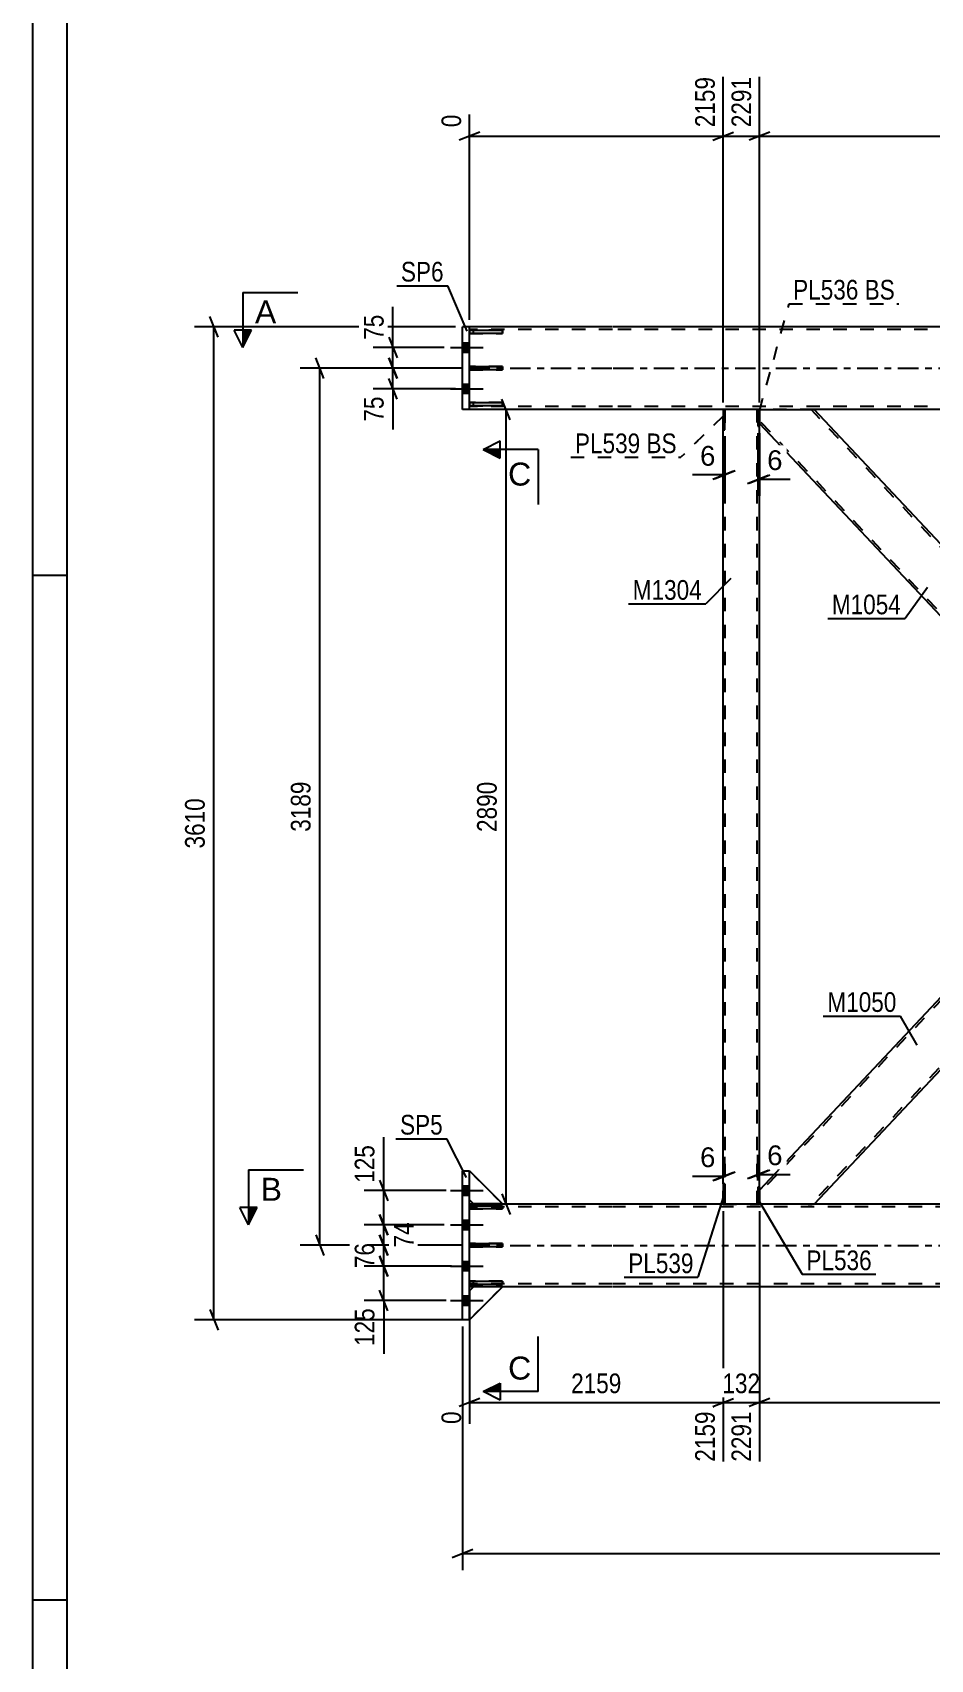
# Model space of a CAD drawing. Header units: millimetres. Extents: x 0 to 1189, y 0 to 841.
# Drawn here: x 0 to 130.6, y 438.4 to 675 of the extents above; entities that cross this region are included whole.
import ezdxf

# ---------------------------------------------------------------- set-up
doc = ezdxf.new("R2010")
doc.units = ezdxf.units.MM
doc.linetypes.add('DXK_LINE_DOT2', pattern=[3.9198, 1.9599, -1.9599])
doc.linetypes.add('DXK_LINE_DOT3', pattern=[5.9187, 2.979, -0.9799, 0.9799, -0.9799])
doc.styles.add('Arial', font='ARIAL.TTF', dxfattribs={"height": 0.2})
doc.styles.add('Arial Narrow', font='ARIALN.TTF', dxfattribs={"height": 0.2})

# ---------------------------------------------------------------- blocks, each defined once
blk = doc.blocks.new('Unknown-761554047-1135')
at = {"color": 5, "linetype": 'Continuous'}
for p, q in [((0, 841), (0, 0)), ((5, 836), (5, 5)), ((5, 596), (0, 596)), ((5, 447), (0, 447))]:
    blk.add_line(p, q, dxfattribs=at)
blk = doc.blocks.new('Part-761554047-3856 - 3598')
at = {"color": 2, "linetype": 'Continuous'}
for p, q in [((84.33, 504.58), (63.53, 504.58)), ((100.43, 504.58), (84.43, 504.58)), ((105.47, 504.58), (100.67, 504.58)), ((105.71, 504.58), (105.71, 504.58)), ((212.55, 504.58), (113.59, 504.58)), ((64.13, 492.58), (63.53, 492.58)), ((84.33, 492.58), (68.33, 492.58)), ((677.27, 492.58), (84.43, 492.58))]:
    blk.add_line(p, q, dxfattribs=at)
at = {"color": 7, "linetype": 'DXK_LINE_DOT2'}
for p, q in [((63.53, 492.58), (63.53, 504.58)), ((84.33, 504.18), (63.53, 504.18)), ((682.07, 504.18), (84.43, 504.18)), ((682.07, 504.58), (100.43, 504.58)), ((100.67, 504.58), (100.43, 504.58)), ((113.59, 504.58), (105.71, 504.58)), ((84.33, 492.98), (63.53, 492.98)), ((68.33, 492.58), (64.13, 492.58)), ((682.07, 492.98), (84.43, 492.98))]:
    blk.add_line(p, q, dxfattribs=at)
at = {"color": 7, "linetype": 'DXK_LINE_DOT3'}
for p, q in [((63.53, 498.58), (84.33, 498.58)), ((84.43, 498.58), (682.07, 498.58))]:
    blk.add_line(p, q, dxfattribs=at)
blk = doc.blocks.new('Part-761554047-3754 - 3598')
at = {"color": 2, "linetype": 'Continuous'}
for p, q in [((63.53, 503.89), (63.53, 504.37)), ((63.53, 504.37), (68.33, 504.37)), ((68.33, 504.37), (68.33, 503.89)), ((68.33, 503.89), (63.53, 503.89))]:
    blk.add_line(p, q, dxfattribs=at)
at = {"color": 7, "linetype": 'DXK_LINE_DOT2'}
blk.add_line((64.13, 503.89), (64.13, 504.37), dxfattribs=at)
blk = doc.blocks.new('Part-761554047-3761 - 3598')
at = {"color": 7, "linetype": 'DXK_LINE_DOT2'}
for p, q in [((63.53, 505.23), (63.53, 509.43)), ((63.53, 509.43), (68.33, 504.63)), ((64.13, 504.63), (63.53, 505.23)), ((68.33, 504.63), (64.13, 504.63))]:
    blk.add_line(p, q, dxfattribs=at)
blk = doc.blocks.new('Part-761554047-3728 - 3598')
at = {"color": 2, "linetype": 'Continuous'}
for p, q in [((62.53, 620.18), (62.53, 632.18)), ((63.53, 632.18), (62.53, 632.18)), ((63.53, 620.18), (63.53, 632.18)), ((63.53, 620.18), (62.53, 620.18))]:
    blk.add_line(p, q, dxfattribs=at)
blk = doc.blocks.new('Part-761554047-3733 - 3598')
at = {"color": 2, "linetype": 'Continuous'}
for p, q in [((62.53, 487.78), (62.53, 509.38)), ((63.53, 509.38), (62.53, 509.38)), ((63.53, 487.78), (63.53, 509.38)), ((63.53, 487.78), (62.53, 487.78))]:
    blk.add_line(p, q, dxfattribs=at)
blk = doc.blocks.new('Part-761554047-3683 - 3598')
at = {"color": 7, "linetype": 'DXK_LINE_DOT2'}
for p, q in [((105.71, 620.18), (100.43, 620.18)), ((100.43, 617.2), (100.43, 620.18)), ((100.75, 504.58), (100.75, 620.18)), ((105.39, 504.58), (105.39, 620.18)), ((105.71, 617.72), (105.71, 620.18)), ((100.43, 504.58), (100.43, 507.55)), ((105.71, 504.58), (105.71, 507.04)), ((100.43, 504.58), (105.71, 504.58))]:
    blk.add_line(p, q, dxfattribs=at)
at = {"color": 2, "linetype": 'Continuous'}
for p, q in [((105.71, 507.04), (105.71, 617.72)), ((100.43, 507.55), (100.43, 617.2))]:
    blk.add_line(p, q, dxfattribs=at)
blk = doc.blocks.new('Part-761554047-3688 - 3598')
at = {"color": 7, "linetype": 'DXK_LINE_DOT2'}
for p, q in [((212.93, 620.18), (105.71, 506.17)), ((212.55, 620.18), (212.49, 620.18)), ((220.43, 618.58), (113.22, 504.58)), ((163.07, 567.63), (158.13, 562.38)), ((168.01, 562.38), (163.07, 557.12)), ((105.71, 505.71), (105.71, 506.64)), ((112.78, 504.58), (113.4, 504.58)), ((113.66, 504.58), (113.59, 504.58))]:
    blk.add_line(p, q, dxfattribs=at)
at = {"color": 2, "linetype": 'Continuous'}
for p, q in [((212.49, 620.18), (163.07, 567.63)), ((220.43, 620.18), (212.55, 620.18)), ((220.43, 618.12), (220.43, 620.18)), ((220.43, 618.12), (168.01, 562.38)), ((158.13, 562.38), (105.71, 506.64)), ((163.07, 557.12), (113.66, 504.58)), ((105.71, 504.58), (105.71, 505.71)), ((112.78, 504.58), (105.71, 504.58)), ((113.59, 504.58), (112.78, 504.58)), ((113.59, 504.58), (113.59, 504.58))]:
    blk.add_line(p, q, dxfattribs=at)
blk = doc.blocks.new('Part-761554047-3693 - 3598')
at = {"color": 2, "linetype": 'Continuous'}
for p, q in [((105.71, 619.05), (105.71, 620.18)), ((105.71, 620.18), (113.59, 620.18)), ((163.07, 567.63), (113.66, 620.18)), ((105.71, 618.12), (158.13, 562.38)), ((162.63, 567.17), (158.13, 562.38)), ((162.63, 567.17), (163.07, 567.63))]:
    blk.add_line(p, q, dxfattribs=at)
at = {"color": 7, "linetype": 'DXK_LINE_DOT2'}
for p, q in [((113.66, 620.18), (112.78, 620.18)), ((162.85, 567.4), (113.22, 620.18)), ((105.71, 619.05), (105.71, 618.12)), ((105.71, 618.12), (105.71, 618.69)), ((158.35, 562.61), (105.71, 618.58)), ((163.04, 567.6), (162.63, 567.17)), ((158.35, 562.61), (158.37, 562.63))]:
    blk.add_line(p, q, dxfattribs=at)
blk = doc.blocks.new('Part-761554047-3758 - 3598')
at = {"color": 2, "linetype": 'Continuous'}
for p, q in [((63.53, 505.23), (63.53, 509.43)), ((63.53, 509.43), (68.33, 504.63)), ((64.13, 504.63), (63.53, 505.23)), ((68.33, 504.63), (64.13, 504.63))]:
    blk.add_line(p, q, dxfattribs=at)
blk = doc.blocks.new('Part-761554047-3767 - 3598')
at = {"color": 7, "linetype": 'DXK_LINE_DOT2'}
for p, q in [((64.13, 492.58), (63.53, 491.98)), ((63.53, 487.78), (68.33, 492.58)), ((68.33, 492.58), (64.13, 492.58)), ((63.53, 491.98), (63.53, 487.78))]:
    blk.add_line(p, q, dxfattribs=at)
blk = doc.blocks.new('Part-761554047-3884 - 3598')
at = {"color": 2, "linetype": 'Continuous'}
for p, q in [((63.53, 620.68), (63.53, 621.16)), ((63.53, 621.16), (68.33, 621.16)), ((68.33, 620.68), (63.53, 620.68)), ((68.33, 621.16), (68.33, 620.68))]:
    blk.add_line(p, q, dxfattribs=at)
at = {"color": 7, "linetype": 'DXK_LINE_DOT2'}
blk.add_line((64.13, 620.68), (64.13, 621.16), dxfattribs=at)
blk = doc.blocks.new('Part-761554047-3755 - 3598')
at = {"color": 2, "linetype": 'Continuous'}
for p, q in [((63.53, 498.39), (63.53, 498.87)), ((63.53, 498.87), (68.33, 498.87)), ((68.33, 498.39), (63.53, 498.39)), ((68.33, 498.87), (68.33, 498.39))]:
    blk.add_line(p, q, dxfattribs=at)
at = {"color": 7, "linetype": 'DXK_LINE_DOT2'}
blk.add_line((64.13, 498.39), (64.13, 498.87), dxfattribs=at)
blk = doc.blocks.new('Part-761554047-3764 - 3598')
at = {"color": 2, "linetype": 'Continuous'}
for p, q in [((64.13, 492.58), (63.53, 491.98)), ((63.53, 487.78), (68.33, 492.58)), ((68.33, 492.58), (64.13, 492.58)), ((63.53, 491.98), (63.53, 487.78))]:
    blk.add_line(p, q, dxfattribs=at)
blk = doc.blocks.new('Part-761554047-3804 - 3598')
at = {"color": 7, "linetype": 'DXK_LINE_DOT2'}
for p, q in [((68.33, 493.37), (63.53, 493.37)), ((63.53, 493.37), (63.53, 492.89)), ((63.53, 492.89), (68.33, 492.89)), ((64.13, 492.89), (64.13, 493.37)), ((68.33, 492.89), (68.33, 493.37))]:
    blk.add_line(p, q, dxfattribs=at)
blk = doc.blocks.new('Part-761554047-3805 - 3598')
at = {"color": 7, "linetype": 'DXK_LINE_DOT2'}
for p, q in [((68.33, 504.37), (63.53, 504.37)), ((63.53, 504.37), (63.53, 503.89)), ((64.13, 503.89), (64.13, 504.37)), ((68.33, 503.89), (68.33, 504.37)), ((63.53, 503.89), (68.33, 503.89))]:
    blk.add_line(p, q, dxfattribs=at)
blk = doc.blocks.new('Part-761554047-3806 - 3598')
at = {"color": 7, "linetype": 'DXK_LINE_DOT2'}
for p, q in [((68.33, 498.87), (63.53, 498.87)), ((63.53, 498.87), (63.53, 498.39)), ((63.53, 498.39), (68.33, 498.39)), ((64.13, 498.39), (64.13, 498.87)), ((68.33, 498.39), (68.33, 498.87))]:
    blk.add_line(p, q, dxfattribs=at)
blk = doc.blocks.new('Part-761554047-3807 - 3598')
at = {"color": 2, "linetype": 'Continuous'}
for p, q in [((63.53, 492.89), (63.53, 493.37)), ((63.53, 493.37), (68.33, 493.37)), ((68.33, 492.89), (63.53, 492.89)), ((68.33, 493.37), (68.33, 492.89))]:
    blk.add_line(p, q, dxfattribs=at)
at = {"color": 7, "linetype": 'DXK_LINE_DOT2'}
blk.add_line((64.13, 492.89), (64.13, 493.37), dxfattribs=at)
blk = doc.blocks.new('Part-761554047-3836 - 3598')
at = {"color": 2, "linetype": 'Continuous'}
for p, q in [((100.67, 507.55), (100.43, 507.55)), ((100.43, 507.55), (100.43, 504.58)), ((100.67, 507.55), (100.67, 504.58)), ((100.67, 504.58), (100.43, 504.58))]:
    blk.add_line(p, q, dxfattribs=at)
blk = doc.blocks.new('Part-761554047-3837 - 3598')
at = {"color": 7, "linetype": 'DXK_LINE_DOT2'}
for p, q in [((105.47, 504.58), (105.47, 507.04)), ((105.71, 507.04), (105.47, 507.04)), ((105.71, 504.58), (105.71, 507.04)), ((105.71, 504.58), (105.47, 504.58))]:
    blk.add_line(p, q, dxfattribs=at)
blk = doc.blocks.new('Part-761554047-3842 - 3598')
at = {"color": 2, "linetype": 'Continuous'}
for p, q in [((105.71, 507.04), (105.47, 507.04)), ((105.47, 507.04), (105.47, 504.58)), ((105.71, 507.04), (105.71, 504.58)), ((105.71, 504.58), (105.47, 504.58))]:
    blk.add_line(p, q, dxfattribs=at)
blk = doc.blocks.new('Part-761554047-3843 - 3598')
at = {"color": 7, "linetype": 'DXK_LINE_DOT2'}
for p, q in [((68.33, 621.16), (63.53, 621.16)), ((63.53, 621.16), (63.53, 620.68)), ((63.53, 620.68), (68.33, 620.68)), ((64.13, 620.68), (64.13, 621.16)), ((68.33, 620.68), (68.33, 621.16))]:
    blk.add_line(p, q, dxfattribs=at)
blk = doc.blocks.new('Part-761554047-3844 - 3598')
at = {"color": 7, "linetype": 'DXK_LINE_DOT2'}
for p, q in [((68.33, 631.68), (63.53, 631.68)), ((63.53, 631.68), (63.53, 631.2)), ((63.53, 631.2), (68.33, 631.2)), ((64.13, 631.2), (64.13, 631.68)), ((68.33, 631.2), (68.33, 631.68))]:
    blk.add_line(p, q, dxfattribs=at)
blk = doc.blocks.new('Part-761554047-3845 - 3598')
at = {"color": 7, "linetype": 'DXK_LINE_DOT2'}
for p, q in [((68.33, 626.42), (63.53, 626.42)), ((63.53, 626.42), (63.53, 625.94)), ((63.53, 625.94), (68.33, 625.94)), ((64.13, 625.94), (64.13, 626.42)), ((68.33, 625.94), (68.33, 626.42))]:
    blk.add_line(p, q, dxfattribs=at)
blk = doc.blocks.new('Part-761554047-3851 - 3598')
at = {"color": 2, "linetype": 'Continuous'}
for p, q in [((84.33, 632.18), (63.53, 632.18)), ((216.58, 632.18), (84.43, 632.18)), ((84.33, 620.18), (63.53, 620.18)), ((100.43, 620.18), (84.43, 620.18)), ((105.47, 620.18), (100.67, 620.18)), ((105.71, 620.18), (105.71, 620.18)), ((212.55, 620.18), (113.59, 620.18))]:
    blk.add_line(p, q, dxfattribs=at)
at = {"color": 7, "linetype": 'DXK_LINE_DOT2'}
for p, q in [((63.53, 620.18), (63.53, 632.18)), ((84.33, 631.78), (63.53, 631.78)), ((722.07, 631.78), (84.43, 631.78)), ((84.33, 620.58), (63.53, 620.58)), ((722.07, 620.58), (84.43, 620.58)), ((100.67, 620.18), (100.43, 620.18)), ((113.59, 620.18), (105.47, 620.18))]:
    blk.add_line(p, q, dxfattribs=at)
at = {"color": 7, "linetype": 'DXK_LINE_DOT3'}
for p, q in [((63.53, 626.18), (84.33, 626.18)), ((84.43, 626.18), (722.07, 626.18))]:
    blk.add_line(p, q, dxfattribs=at)
blk = doc.blocks.new('Part-761554047-3885 - 3598')
at = {"color": 2, "linetype": 'Continuous'}
for p, q in [((63.53, 631.68), (68.33, 631.68)), ((63.53, 631.68), (63.53, 631.2)), ((68.33, 631.2), (63.53, 631.2)), ((68.33, 631.68), (68.33, 631.2))]:
    blk.add_line(p, q, dxfattribs=at)
at = {"color": 7, "linetype": 'DXK_LINE_DOT2'}
blk.add_line((64.13, 631.2), (64.13, 631.68), dxfattribs=at)
blk = doc.blocks.new('Part-761554047-3886 - 3598')
at = {"color": 2, "linetype": 'Continuous'}
for p, q in [((63.53, 626.42), (68.33, 626.42)), ((63.53, 626.42), (63.53, 625.94)), ((68.33, 625.94), (63.53, 625.94)), ((68.33, 626.42), (68.33, 625.94))]:
    blk.add_line(p, q, dxfattribs=at)
at = {"color": 7, "linetype": 'DXK_LINE_DOT2'}
blk.add_line((64.13, 625.94), (64.13, 626.42), dxfattribs=at)
blk = doc.blocks.new('Part-761554047-3899 - 3598')
at = {"color": 7, "linetype": 'DXK_LINE_DOT2'}
for p, q in [((100.43, 620.18), (100.67, 620.18)), ((100.43, 620.18), (100.43, 617.2)), ((100.67, 620.18), (100.67, 617.2)), ((100.43, 617.2), (100.67, 617.2))]:
    blk.add_line(p, q, dxfattribs=at)
blk = doc.blocks.new('Part-761554047-3904 - 3598')
at = {"color": 2, "linetype": 'Continuous'}
for p, q in [((100.67, 620.18), (100.43, 620.18)), ((100.43, 620.18), (100.43, 617.2)), ((100.67, 617.2), (100.67, 620.18)), ((100.43, 617.2), (100.67, 617.2))]:
    blk.add_line(p, q, dxfattribs=at)
blk = doc.blocks.new('Part-761554047-3909 - 3598')
at = {"color": 7, "linetype": 'DXK_LINE_DOT2'}
for p, q in [((105.47, 620.18), (105.71, 620.18)), ((105.47, 620.18), (105.47, 617.72)), ((105.71, 620.18), (105.71, 617.72)), ((105.47, 617.72), (105.71, 617.72))]:
    blk.add_line(p, q, dxfattribs=at)
blk = doc.blocks.new('Part-761554047-3914 - 3598')
at = {"color": 2, "linetype": 'Continuous'}
for p, q in [((105.71, 620.18), (105.47, 620.18)), ((105.47, 620.18), (105.47, 617.72)), ((105.71, 617.72), (105.71, 620.18)), ((105.47, 617.72), (105.71, 617.72))]:
    blk.add_line(p, q, dxfattribs=at)
blk = doc.blocks.new('Part-761554047-3915 - 3598')
at = {"color": 7, "linetype": 'DXK_LINE_DOT2'}
for p, q in [((100.43, 504.58), (100.43, 507.55)), ((100.67, 507.55), (100.43, 507.55)), ((100.67, 504.58), (100.67, 507.55)), ((100.67, 504.58), (100.43, 504.58))]:
    blk.add_line(p, q, dxfattribs=at)
blk = doc.blocks.new('Bolt-761554047-3933 - 3598')
at = {"linetype": 'Continuous'}
for points in [[(62.53, 507.24), (62.53, 505.92), (63.53, 505.92), (63.53, 507.24)], [(62.53, 507.24), (62.53, 505.92), (63.53, 505.92), (63.53, 507.24)], [(62.53, 507.24), (62.53, 505.92), (63.53, 505.92), (63.53, 507.24)], [(62.53, 502.24), (62.53, 500.92), (63.53, 500.92), (63.53, 502.24)], [(62.53, 502.24), (62.53, 500.92), (63.53, 500.92), (63.53, 502.24)], [(62.53, 496.24), (62.53, 494.92), (63.53, 494.92), (63.53, 496.24)], [(62.53, 496.24), (62.53, 494.92), (63.53, 494.92), (63.53, 496.24)], [(62.53, 491.24), (62.53, 489.92), (63.53, 489.92), (63.53, 491.24)], [(62.53, 491.24), (62.53, 489.92), (63.53, 489.92), (63.53, 491.24)], [(62.53, 491.24), (62.53, 489.92), (63.53, 489.92), (63.53, 491.24)]]:
    blk.add_hatch(color=1, dxfattribs=at).paths.add_polyline_path(points)
at = {"color": 1, "linetype": 'Continuous'}
for p, q in [((60.77, 506.58), (65.53, 506.58)), ((60.77, 506.58), (65.53, 506.58)), ((60.77, 506.58), (65.53, 506.58)), ((62.53, 507.24), (63.53, 507.24)), ((62.53, 507.24), (63.53, 507.24)), ((62.53, 507.24), (63.53, 507.24)), ((62.53, 505.92), (63.53, 505.92)), ((62.53, 505.92), (63.53, 505.92)), ((62.53, 505.92), (63.53, 505.92)), ((62.53, 502.24), (63.53, 502.24)), ((62.53, 502.24), (63.53, 502.24)), ((60.77, 501.58), (65.53, 501.58)), ((60.77, 501.58), (65.53, 501.58)), ((62.53, 500.92), (63.53, 500.92)), ((62.53, 500.92), (63.53, 500.92)), ((60.77, 495.58), (65.53, 495.58)), ((60.77, 495.58), (65.53, 495.58)), ((62.53, 496.24), (63.53, 496.24)), ((62.53, 496.24), (63.53, 496.24)), ((62.53, 494.92), (63.53, 494.92)), ((62.53, 494.92), (63.53, 494.92)), ((60.77, 490.58), (65.53, 490.58)), ((60.77, 490.58), (65.53, 490.58)), ((60.77, 490.58), (65.53, 490.58)), ((62.53, 491.24), (63.53, 491.24)), ((62.53, 491.24), (63.53, 491.24)), ((62.53, 491.24), (63.53, 491.24)), ((62.53, 489.92), (63.53, 489.92)), ((62.53, 489.92), (63.53, 489.92)), ((62.53, 489.92), (63.53, 489.92))]:
    blk.add_line(p, q, dxfattribs=at)
blk = doc.blocks.new('Bolt-761554047-3937 - 3598')
at = {"linetype": 'Continuous'}
for points in [[(62.53, 629.84), (62.53, 628.52), (63.53, 628.52), (63.53, 629.84)], [(62.53, 629.84), (62.53, 628.52), (63.53, 628.52), (63.53, 629.84)], [(62.53, 623.84), (62.53, 622.52), (63.53, 622.52), (63.53, 623.84)], [(62.53, 623.84), (62.53, 622.52), (63.53, 622.52), (63.53, 623.84)]]:
    blk.add_hatch(color=1, dxfattribs=at).paths.add_polyline_path(points)
at = {"color": 1, "linetype": 'Continuous'}
for p, q in [((62.53, 629.84), (63.53, 629.84)), ((62.53, 629.84), (63.53, 629.84)), ((60.77, 629.18), (65.53, 629.18)), ((60.77, 629.18), (65.53, 629.18)), ((62.53, 628.52), (63.53, 628.52)), ((62.53, 628.52), (63.53, 628.52)), ((60.77, 623.18), (65.53, 623.18)), ((60.77, 623.18), (65.53, 623.18)), ((62.53, 623.84), (63.53, 623.84)), ((62.53, 623.84), (63.53, 623.84)), ((62.53, 622.52), (63.53, 622.52)), ((62.53, 622.52), (63.53, 622.52))]:
    blk.add_line(p, q, dxfattribs=at)
blk = doc.blocks.new('StraightDimension-761554047-12143 - 3598')
at = {"color": 7, "linetype": 'Continuous'}
for p, q in [((100.43, 616.2), (100.43, 608.24)), ((100.67, 616.2), (100.67, 608.24)), ((98.93, 610.04), (101.93, 611.24)), ((102.17, 611.24), (99.17, 610.04)), ((100.43, 610.64), (100.67, 610.64))]:
    blk.add_line(p, q, dxfattribs=at)
at = {"color": 0}
blk.add_wipeout([(99.91, 611.39), (99.91, 615.59), (96.48, 615.59), (96.48, 611.39)], dxfattribs=at)
at = {"color": 7, "linetype": 'Continuous'}
blk.add_line((100.43, 610.64), (95.96, 610.64), dxfattribs=at)
blk.add_line((100.43, 610.64), (95.96, 610.64), dxfattribs=at)
at = {"color": 3, "style": 'Arial'}
blk.add_text('6', height=2.87, dxfattribs=at).set_placement((97.08, 611.99))
blk = doc.blocks.new('StraightDimension-761554047-4562 - 3598')
at = {"color": 7, "linetype": 'Continuous'}
for p, q in [((42.38, 624.68), (41.18, 627.68)), ((62.53, 626.18), (38.93, 626.18)), ((41.78, 498.63), (41.78, 626.18)), ((41.18, 500.13), (42.38, 497.13)), ((62.53, 498.63), (38.93, 498.63))]:
    blk.add_line(p, q, dxfattribs=at)
at = {"color": 0}
blk.add_wipeout([(41.03, 566.66), (36.83, 566.66), (36.83, 558.15), (41.03, 558.15)], dxfattribs=at)
at = {"color": 3, "style": 'Arial Narrow'}
blk.add_text('3189', height=2.863, rotation=90.0002, dxfattribs=at).set_placement((40.43, 558.75))
blk = doc.blocks.new('StraightDimension-761554047-4594 - 3598')
at = {"color": 7, "linetype": 'Continuous'}
for p, q in [((50.47, 500.13), (51.67, 497.13)), ((62.53, 498.63), (48.22, 498.63)), ((51.67, 494.08), (50.47, 497.08)), ((51.07, 495.58), (51.07, 498.63)), ((60.91, 495.58), (48.22, 495.58))]:
    blk.add_line(p, q, dxfattribs=at)
at = {"color": 0}
blk.add_wipeout([(50.32, 499.53), (46.12, 499.53), (46.12, 494.68), (50.32, 494.68)], dxfattribs=at)
at = {"color": 3, "style": 'Arial Narrow'}
blk.add_text('76', height=2.863, rotation=90.0002, dxfattribs=at).set_placement((49.72, 495.28))
blk = doc.blocks.new('StraightDimension-761554047-8357 - 3598')
at = {"color": 7, "linetype": 'Continuous'}
for p, q in [((100.43, 503.58), (100.43, 467.14)), ((63.53, 491.58), (63.53, 472.62)), ((65.03, 476.35), (62.03, 475.15)), ((63.53, 475.75), (100.43, 475.75)), ((98.93, 475.15), (101.93, 476.35))]:
    blk.add_line(p, q, dxfattribs=at)
at = {"color": 0}
blk.add_wipeout([(86.24, 476.5), (86.24, 480.7), (77.73, 480.7), (77.73, 476.5)], dxfattribs=at)
at = {"color": 0, "linetype": 'Continuous'}
for points in [[(62.93, 475.05), (58.73, 475.05), (58.73, 472.02), (62.93, 472.02)], [(99.83, 475.05), (95.63, 475.05), (95.63, 466.54), (99.83, 466.54)]]:
    blk.add_wipeout(points, dxfattribs=at)
at = {"color": 3, "style": 'Arial Narrow'}
blk.add_text('2159', height=2.863, dxfattribs=at).set_placement((78.33, 477.1))
at = {"color": 3, "linetype": 'Continuous', "style": 'Arial Narrow'}
for s, height, p in [('0', 2.86, (62.33, 472.62)), ('2159', 2.863, (99.23, 467.14))]:
    blk.add_text(s, height=height, rotation=90.0002, dxfattribs=at).set_placement(p)
blk = doc.blocks.new('StraightDimension-761554047-8356 - 3598')
at = {"color": 7, "linetype": 'Continuous'}
for p, q in [((100.43, 503.58), (100.43, 467.14)), ((105.71, 503.58), (105.71, 467.14)), ((98.93, 475.15), (101.93, 476.35)), ((100.43, 475.75), (105.71, 475.75)), ((107.21, 476.35), (104.21, 475.15))]:
    blk.add_line(p, q, dxfattribs=at)
at = {"color": 0}
blk.add_wipeout([(106.41, 476.5), (106.41, 480.7), (99.73, 480.7), (99.73, 476.5)], dxfattribs=at)
at = {"color": 0, "linetype": 'Continuous'}
blk.add_wipeout([(105.11, 475.05), (100.91, 475.05), (100.91, 466.54), (105.11, 466.54)], dxfattribs=at)
at = {"color": 3, "style": 'Arial Narrow'}
blk.add_text('132', height=2.863, dxfattribs=at).set_placement((100.33, 477.1))
at = {"color": 3, "linetype": 'Continuous', "style": 'Arial Narrow'}
blk.add_text('2291', height=2.863, rotation=90.0002, dxfattribs=at).set_placement((104.51, 467.14))
blk = doc.blocks.new('StraightDimension-761554047-12397 - 3598')
at = {"color": 7, "linetype": 'Continuous'}
for p, q in [((100.43, 508.55), (100.43, 511.48)), ((100.67, 508.55), (100.67, 511.48)), ((98.93, 508.03), (101.93, 509.23)), ((102.17, 509.23), (99.17, 508.03)), ((100.43, 508.63), (100.67, 508.63))]:
    blk.add_line(p, q, dxfattribs=at)
at = {"color": 0}
blk.add_wipeout([(99.91, 509.38), (99.91, 513.58), (96.48, 513.58), (96.48, 509.38)], dxfattribs=at)
at = {"color": 7, "linetype": 'Continuous'}
blk.add_line((100.43, 508.63), (95.96, 508.63), dxfattribs=at)
blk.add_line((100.43, 508.63), (95.96, 508.63), dxfattribs=at)
at = {"color": 3, "style": 'Arial'}
blk.add_text('6', height=2.87, dxfattribs=at).set_placement((97.08, 509.98))
blk = doc.blocks.new('StraightDimension-761554047-4139 - 3598')
at = {"color": 7, "linetype": 'Continuous'}
for p, q in [((62.53, 486.78), (62.53, 451.37)), ((64.03, 454.37), (61.03, 453.17)), ((62.53, 453.77), (723.07, 453.77))]:
    blk.add_line(p, q, dxfattribs=at)
blk = doc.blocks.new('StraightDimension-761554047-4605 - 3598')
at = {"color": 7, "linetype": 'Continuous'}
for p, q in [((50.47, 497.08), (51.67, 494.08)), ((60.91, 495.58), (48.22, 495.58)), ((51.07, 490.58), (51.07, 495.58)), ((60.17, 490.58), (48.22, 490.58)), ((51.67, 489.08), (50.47, 492.08))]:
    blk.add_line(p, q, dxfattribs=at)
at = {"color": 0}
blk.add_wipeout([(50.32, 490.05), (46.12, 490.05), (46.12, 483.37), (50.32, 483.37)], dxfattribs=at)
at = {"color": 7, "linetype": 'Continuous'}
blk.add_line((51.07, 490.58), (51.07, 482.84), dxfattribs=at)
blk.add_line((51.07, 490.58), (51.07, 482.84), dxfattribs=at)
at = {"color": 3, "style": 'Arial Narrow'}
blk.add_text('125', height=2.863, rotation=90.0002, dxfattribs=at).set_placement((49.72, 483.97))
blk = doc.blocks.new('StraightDimension-761554047-4326 - 3598')
at = {"color": 7, "linetype": 'Continuous'}
for p, q in [((61.53, 632.18), (23.54, 632.18)), ((26.99, 630.68), (25.79, 633.68)), ((26.39, 487.78), (26.39, 632.18)), ((62.53, 487.78), (23.54, 487.78)), ((25.79, 489.28), (26.99, 486.28))]:
    blk.add_line(p, q, dxfattribs=at)
at = {"color": 0}
blk.add_wipeout([(25.64, 564.23), (21.44, 564.23), (21.44, 555.72), (25.64, 555.72)], dxfattribs=at)
at = {"color": 3, "style": 'Arial Narrow'}
blk.add_text('3610', height=2.863, rotation=90.0002, dxfattribs=at).set_placement((25.04, 556.32))
blk = doc.blocks.new('StraightDimension-761554047-4543 - 3598')
at = {"color": 7, "linetype": 'Continuous'}
for p, q in [((51.81, 627.68), (53.01, 624.68)), ((62.53, 626.18), (49.56, 626.18)), ((53.01, 621.68), (51.81, 624.68)), ((52.41, 623.18), (52.41, 626.18)), ((61.53, 623.18), (49.56, 623.18))]:
    blk.add_line(p, q, dxfattribs=at)
at = {"color": 0}
blk.add_wipeout([(51.66, 622.65), (47.46, 622.65), (47.46, 617.8), (51.66, 617.8)], dxfattribs=at)
at = {"color": 7, "linetype": 'Continuous'}
blk.add_line((52.41, 623.18), (52.41, 617.27), dxfattribs=at)
blk.add_line((52.41, 623.18), (52.41, 617.27), dxfattribs=at)
at = {"color": 3, "style": 'Arial Narrow'}
blk.add_text('75', height=2.863, rotation=90.0002, dxfattribs=at).set_placement((51.06, 618.4))
blk = doc.blocks.new('StraightDimension-761554047-4552 - 3598')
at = {"color": 7, "linetype": 'Continuous'}
for p, q in [((51.81, 630.68), (53.01, 627.68)), ((59.85, 629.18), (49.56, 629.18)), ((53.01, 624.68), (51.81, 627.68)), ((52.41, 626.18), (52.41, 629.18)), ((62.53, 626.18), (49.56, 626.18))]:
    blk.add_line(p, q, dxfattribs=at)
at = {"color": 0}
blk.add_wipeout([(51.66, 634.56), (47.46, 634.56), (47.46, 629.7), (51.66, 629.7)], dxfattribs=at)
at = {"color": 7, "linetype": 'Continuous'}
blk.add_line((52.41, 629.18), (52.41, 635.08), dxfattribs=at)
blk.add_line((52.41, 629.18), (52.41, 635.08), dxfattribs=at)
at = {"color": 3, "style": 'Arial Narrow'}
blk.add_text('75', height=2.863, rotation=90.0002, dxfattribs=at).set_placement((51.06, 630.3))
blk = doc.blocks.new('StraightDimension-761554047-4570 - 3598')
at = {"color": 7, "linetype": 'Continuous'}
for p, q in [((50.47, 503.08), (51.67, 500.08)), ((59.86, 501.58), (48.67, 501.58)), ((51.67, 497.13), (50.47, 500.13)), ((51.07, 498.63), (51.07, 501.58)), ((62.53, 498.63), (48.67, 498.63))]:
    blk.add_line(p, q, dxfattribs=at)
at = {"color": 0}
blk.add_wipeout([(56.02, 502.53), (51.82, 502.53), (51.82, 497.68), (56.02, 497.68)], dxfattribs=at)
at = {"color": 3, "style": 'Arial Narrow'}
blk.add_text('74', height=2.863, rotation=90.0002, dxfattribs=at).set_placement((55.42, 498.28))
blk = doc.blocks.new('StraightDimension-761554047-4581 - 3598')
at = {"color": 7, "linetype": 'Continuous'}
for p, q in [((60.18, 506.58), (48.22, 506.58)), ((50.47, 508.08), (51.67, 505.08)), ((51.07, 501.58), (51.07, 506.58)), ((51.67, 500.08), (50.47, 503.08)), ((59.86, 501.58), (48.22, 501.58))]:
    blk.add_line(p, q, dxfattribs=at)
at = {"color": 0}
blk.add_wipeout([(50.32, 513.79), (46.12, 513.79), (46.12, 507.1), (50.32, 507.1)], dxfattribs=at)
at = {"color": 7, "linetype": 'Continuous'}
blk.add_line((51.07, 506.58), (51.07, 514.31), dxfattribs=at)
blk.add_line((51.07, 506.58), (51.07, 514.31), dxfattribs=at)
at = {"color": 3, "style": 'Arial Narrow'}
blk.add_text('125', height=2.863, rotation=90.0002, dxfattribs=at).set_placement((49.72, 507.7))
blk = doc.blocks.new('StraightDimension-761554047-4666 - 3598')
at = {"color": 7, "linetype": 'Continuous'}
for p, q in [((99.43, 620.18), (66.01, 620.18)), ((69.46, 618.68), (68.26, 621.68)), ((68.86, 504.58), (68.86, 620.18)), ((99.43, 504.58), (66.01, 504.58)), ((68.26, 506.08), (69.46, 503.08))]:
    blk.add_line(p, q, dxfattribs=at)
at = {"color": 0}
blk.add_wipeout([(68.11, 566.63), (63.91, 566.63), (63.91, 558.12), (68.11, 558.12)], dxfattribs=at)
at = {"color": 3, "style": 'Arial Narrow'}
blk.add_text('2890', height=2.863, rotation=90.0002, dxfattribs=at).set_placement((67.51, 558.72))
blk = doc.blocks.new('StraightDimension-761554047-8355 - 3598')
at = {"color": 7, "linetype": 'Continuous'}
for p, q in [((105.71, 503.58), (105.71, 467.14)), ((212.49, 503.58), (212.49, 467.14)), ((107.21, 476.35), (104.21, 475.15)), ((105.71, 475.75), (212.49, 475.75)), ((210.99, 475.15), (213.99, 476.35))]:
    blk.add_line(p, q, dxfattribs=at)
at = {"color": 0}
blk.add_wipeout([(163.36, 476.5), (163.36, 480.7), (154.84, 480.7), (154.84, 476.5)], dxfattribs=at)
at = {"color": 0, "linetype": 'Continuous'}
blk.add_wipeout([(211.89, 475.05), (207.69, 475.05), (207.69, 466.54), (211.89, 466.54)], dxfattribs=at)
at = {"color": 3, "style": 'Arial Narrow'}
blk.add_text('2669', height=2.863, dxfattribs=at).set_placement((155.44, 477.1))
at = {"color": 3, "linetype": 'Continuous', "style": 'Arial Narrow'}
blk.add_text('4960', height=2.863, rotation=90.0002, dxfattribs=at).set_placement((211.29, 467.14))
blk = doc.blocks.new('StraightDimension-761554047-12127 - 3598')
at = {"color": 7, "linetype": 'Continuous'}
for p, q in [((105.47, 616.72), (105.47, 607.61)), ((105.71, 616.72), (105.71, 607.61)), ((103.97, 609.41), (106.97, 610.61)), ((107.21, 610.61), (104.21, 609.41)), ((105.47, 610.01), (105.71, 610.01))]:
    blk.add_line(p, q, dxfattribs=at)
at = {"color": 0}
blk.add_wipeout([(109.66, 610.76), (109.66, 614.96), (106.24, 614.96), (106.24, 610.76)], dxfattribs=at)
at = {"color": 7, "linetype": 'Continuous'}
blk.add_line((105.71, 610.01), (110.19, 610.01), dxfattribs=at)
blk.add_line((105.71, 610.01), (110.19, 610.01), dxfattribs=at)
at = {"color": 3, "style": 'Arial'}
blk.add_text('6', height=2.87, dxfattribs=at).set_placement((106.84, 611.36))
blk = doc.blocks.new('StraightDimension-761554047-12193 - 3598')
at = {"color": 7, "linetype": 'Continuous'}
for p, q in [((105.71, 621.18), (105.71, 668.53)), ((212.49, 621.18), (212.49, 668.53)), ((107.21, 660.52), (104.21, 659.32)), ((210.99, 659.32), (213.99, 660.52)), ((105.71, 659.92), (212.49, 659.92))]:
    blk.add_line(p, q, dxfattribs=at)
at = {"color": 0, "linetype": 'Continuous'}
blk.add_wipeout([(211.89, 669.13), (207.69, 669.13), (207.69, 660.62), (211.89, 660.62)], dxfattribs=at)
at = {"color": 3, "linetype": 'Continuous', "style": 'Arial Narrow'}
blk.add_text('4960', height=2.863, rotation=90.0002, dxfattribs=at).set_placement((211.29, 661.22))
blk = doc.blocks.new('StraightDimension-761554047-12194 - 3598')
at = {"color": 7, "linetype": 'Continuous'}
for p, q in [((100.43, 621.18), (100.43, 668.53)), ((105.71, 621.18), (105.71, 668.53)), ((98.93, 659.32), (101.93, 660.52)), ((107.21, 660.52), (104.21, 659.32)), ((100.43, 659.92), (105.71, 659.92))]:
    blk.add_line(p, q, dxfattribs=at)
at = {"color": 0, "linetype": 'Continuous'}
blk.add_wipeout([(105.11, 669.13), (100.91, 669.13), (100.91, 660.62), (105.11, 660.62)], dxfattribs=at)
at = {"color": 3, "linetype": 'Continuous', "style": 'Arial Narrow'}
blk.add_text('2291', height=2.863, rotation=90.0002, dxfattribs=at).set_placement((104.51, 661.22))
blk = doc.blocks.new('StraightDimension-761554047-12195 - 3598')
at = {"color": 7, "linetype": 'Continuous'}
for p, q in [((100.43, 621.18), (100.43, 668.53)), ((63.53, 633.18), (63.53, 663.05)), ((65.03, 660.52), (62.03, 659.32)), ((98.93, 659.32), (101.93, 660.52)), ((63.53, 659.92), (100.43, 659.92))]:
    blk.add_line(p, q, dxfattribs=at)
at = {"color": 0, "linetype": 'Continuous'}
for points in [[(99.83, 669.13), (95.63, 669.13), (95.63, 660.62), (99.83, 660.62)], [(62.93, 663.65), (58.73, 663.65), (58.73, 660.62), (62.93, 660.62)]]:
    blk.add_wipeout(points, dxfattribs=at)
at = {"color": 3, "linetype": 'Continuous', "style": 'Arial Narrow'}
for s, height, p in [('2159', 2.863, (99.23, 661.22)), ('0', 2.86, (62.33, 661.22))]:
    blk.add_text(s, height=height, rotation=90.0002, dxfattribs=at).set_placement(p)
blk = doc.blocks.new('StraightDimension-761554047-12413 - 3598')
at = {"color": 7, "linetype": 'Continuous'}
for p, q in [((105.47, 508.04), (105.47, 511.76)), ((105.71, 508.04), (105.71, 511.76)), ((103.97, 508.31), (106.97, 509.51)), ((107.21, 509.51), (104.21, 508.31)), ((105.47, 508.91), (105.71, 508.91))]:
    blk.add_line(p, q, dxfattribs=at)
at = {"color": 0}
blk.add_wipeout([(109.66, 509.66), (109.66, 513.86), (106.24, 513.86), (106.24, 509.66)], dxfattribs=at)
at = {"color": 7, "linetype": 'Continuous'}
blk.add_line((105.71, 508.91), (110.19, 508.91), dxfattribs=at)
blk.add_line((105.71, 508.91), (110.19, 508.91), dxfattribs=at)
at = {"color": 3, "style": 'Arial'}
blk.add_text('6', height=2.87, dxfattribs=at).set_placement((106.84, 510.26))
blk = doc.blocks.new('Mark-761554047-3689 - 3598')
at = {"color": 0}
blk.add_wipeout([(126.3, 590.38), (126.3, 593.38), (116.25, 593.38), (116.25, 590.38)], dxfattribs=at)
blk.add_wipeout([(126.3, 590.38), (126.3, 593.38), (116.25, 593.38), (116.25, 590.38)], dxfattribs=at)
at = {"color": 30, "linetype": 'Continuous'}
for p in [(130.17, 594.28), (115.65, 589.78)]:
    blk.add_line(p, (126.9, 589.78), dxfattribs=at)
at = {"color": 3, "style": 'Arial Narrow'}
blk.add_text('M1054', height=2.863, dxfattribs=at).set_placement((116.25, 590.38))
blk = doc.blocks.new('Mark-761554047-3679 - 3598')
at = {"color": 0}
blk.add_wipeout([(97.34, 592.49), (97.34, 595.49), (87.29, 595.49), (87.29, 592.49)], dxfattribs=at)
blk.add_wipeout([(97.34, 592.49), (97.34, 595.49), (87.29, 595.49), (87.29, 592.49)], dxfattribs=at)
at = {"color": 30, "linetype": 'Continuous'}
for p in [(101.57, 595.57), (86.69, 591.89)]:
    blk.add_line(p, (97.94, 591.89), dxfattribs=at)
at = {"color": 3, "style": 'Arial Narrow'}
blk.add_text('M1304', height=2.863, dxfattribs=at).set_placement((87.29, 592.49))
blk = doc.blocks.new('MarkSet-761554047-5159 - 3598')
at = {"color": 0}
blk.add_wipeout([(120.12, 636.15), (120.12, 639.15), (110.62, 639.15), (110.62, 636.15)], dxfattribs=at)
blk.add_wipeout([(120.12, 636.15), (120.12, 639.15), (110.62, 639.15), (110.62, 636.15)], dxfattribs=at)
at = {"color": 30, "linetype": 'DXK_LINE_DOT2'}
blk.add_line((105.71, 619.9), (110.02, 635.55), dxfattribs=at)
at = {"color": 0}
blk.add_wipeout([(125.4, 636.15), (125.4, 639.15), (121.02, 639.15), (121.02, 636.15)], dxfattribs=at)
blk.add_wipeout([(125.4, 636.15), (125.4, 639.15), (121.02, 639.15), (121.02, 636.15)], dxfattribs=at)
at = {"color": 30, "linetype": 'DXK_LINE_DOT2'}
blk.add_line((110.02, 635.55), (126, 635.55), dxfattribs=at)
at = {"color": 3, "style": 'Arial Narrow'}
for s, p in [('PL536', (110.62, 636.15)), ('BS', (121.02, 636.15))]:
    blk.add_text(s, height=2.863, dxfattribs=at).set_placement(p)
blk = doc.blocks.new('Mark-761554047-3684 - 3598')
at = {"color": 0}
blk.add_wipeout([(125.65, 532.55), (125.65, 535.55), (115.6, 535.55), (115.6, 532.55)], dxfattribs=at)
blk.add_wipeout([(125.65, 532.55), (125.65, 535.55), (115.6, 535.55), (115.6, 532.55)], dxfattribs=at)
at = {"color": 30, "linetype": 'Continuous'}
for p in [(115, 531.95), (128.67, 527.71)]:
    blk.add_line(p, (126.25, 531.95), dxfattribs=at)
at = {"color": 3, "style": 'Arial Narrow'}
blk.add_text('M1050', height=2.863, dxfattribs=at).set_placement((115.6, 532.55))
blk = doc.blocks.new('Mark-761554047-3724 - 3598')
at = {"color": 0}
blk.add_wipeout([(59.79, 638.77), (59.79, 641.77), (53.58, 641.77), (53.58, 638.77)], dxfattribs=at)
blk.add_wipeout([(59.79, 638.77), (59.79, 641.77), (53.58, 641.77), (53.58, 638.77)], dxfattribs=at)
at = {"color": 30, "linetype": 'Continuous'}
for p in [(52.98, 638.17), (63.21, 631.56)]:
    blk.add_line(p, (60.39, 638.17), dxfattribs=at)
at = {"color": 3, "style": 'Arial Narrow'}
blk.add_text('SP6', height=2.863, dxfattribs=at).set_placement((53.58, 638.77))
blk = doc.blocks.new('Mark-761554047-3729 - 3598')
at = {"color": 0}
blk.add_wipeout([(59.66, 514.71), (59.66, 517.71), (53.45, 517.71), (53.45, 514.71)], dxfattribs=at)
blk.add_wipeout([(59.66, 514.71), (59.66, 517.71), (53.45, 517.71), (53.45, 514.71)], dxfattribs=at)
at = {"color": 30, "linetype": 'Continuous'}
for p in [(52.85, 514.11), (63.13, 508.48)]:
    blk.add_line(p, (60.26, 514.11), dxfattribs=at)
at = {"color": 3, "style": 'Arial Narrow'}
blk.add_text('SP5', height=2.863, dxfattribs=at).set_placement((53.45, 514.71))
blk = doc.blocks.new('Mark-761554047-3832 - 3598')
at = {"color": 0}
blk.add_wipeout([(96.15, 494.56), (96.15, 497.56), (86.64, 497.56), (86.64, 494.56)], dxfattribs=at)
blk.add_wipeout([(96.15, 494.56), (96.15, 497.56), (86.64, 497.56), (86.64, 494.56)], dxfattribs=at)
at = {"color": 30, "linetype": 'Continuous'}
for p in [(100.49, 505.76), (86.04, 493.96)]:
    blk.add_line(p, (96.75, 493.96), dxfattribs=at)
at = {"color": 3, "style": 'Arial Narrow'}
blk.add_text('PL539', height=2.863, dxfattribs=at).set_placement((86.64, 494.56))
blk = doc.blocks.new('Mark-761554047-3838 - 3598')
at = {"color": 0}
blk.add_wipeout([(122.06, 494.99), (122.06, 497.99), (112.55, 497.99), (112.55, 494.99)], dxfattribs=at)
blk.add_wipeout([(122.06, 494.99), (122.06, 497.99), (112.55, 497.99), (112.55, 494.99)], dxfattribs=at)
at = {"color": 30, "linetype": 'Continuous'}
for p, q in [((105.71, 504.94), (111.95, 494.39)), ((111.95, 494.39), (122.66, 494.39))]:
    blk.add_line(p, q, dxfattribs=at)
at = {"color": 3, "style": 'Arial Narrow'}
blk.add_text('PL536', height=2.863, dxfattribs=at).set_placement((112.55, 494.99))
blk = doc.blocks.new('SectionMark-761554047-4988 - 3598')
at = {"color": 6, "linetype": 'Continuous'}
for p, q in [((65.53, 614.35), (68.03, 615.6)), ((73.53, 614.35), (65.53, 614.35)), ((73.53, 477.33), (65.53, 477.33)), ((68.03, 476.08), (65.53, 477.33))]:
    blk.add_line(p, q, dxfattribs=at)
at = {"color": 0, "linetype": 'Continuous'}
for points in [[(72.53, 609.1), (72.53, 612.6), (69.16, 612.6), (69.16, 609.1)], [(72.53, 479.08), (72.53, 482.58), (69.16, 482.58), (69.16, 479.08)]]:
    blk.add_wipeout(points, dxfattribs=at)
at = {"linetype": 'Continuous'}
for points in [[(68.03, 614.35), (68.03, 613.1), (65.53, 614.35)], [(68.03, 478.58), (68.03, 477.33), (65.53, 477.33)]]:
    blk.add_hatch(color=6, dxfattribs=at).paths.add_polyline_path(points)
at = {"color": 6, "linetype": 'Continuous'}
for p, q in [((68.03, 613.1), (68.03, 615.6)), ((65.53, 614.35), (68.03, 613.1)), ((73.53, 614.35), (73.53, 606.35)), ((73.53, 477.33), (73.53, 485.33)), ((65.53, 477.33), (68.03, 478.58)), ((68.03, 478.58), (68.03, 476.08))]:
    blk.add_line(p, q, dxfattribs=at)
at = {"color": 3, "linetype": 'Continuous', "style": 'Arial'}
for p in [(69.16, 609.1), (69.16, 479.08)]:
    blk.add_text('C', height=3.34, dxfattribs=at).set_placement(p)
blk = doc.blocks.new('SectionMark-761554047-4990 - 3598')
at = {"color": 6, "linetype": 'Continuous'}
for p, q in [((30.59, 637.18), (30.59, 629.18)), ((30.59, 629.18), (29.34, 631.68))]:
    blk.add_line(p, q, dxfattribs=at)
at = {"color": 0, "linetype": 'Continuous'}
blk.add_wipeout([(35.45, 632.68), (35.45, 636.18), (32.34, 636.18), (32.34, 632.68)], dxfattribs=at)
at = {"linetype": 'Continuous'}
blk.add_hatch(color=6, dxfattribs=at).paths.add_polyline_path([(30.59, 631.68), (31.84, 631.68), (30.59, 629.18)])
at = {"color": 6, "linetype": 'Continuous'}
for p, q in [((30.59, 637.18), (38.59, 637.18)), ((31.84, 631.68), (29.34, 631.68)), ((30.59, 629.18), (31.84, 631.68))]:
    blk.add_line(p, q, dxfattribs=at)
at = {"color": 3, "linetype": 'Continuous', "style": 'Arial'}
blk.add_text('A', height=3.34, dxfattribs=at).set_placement((32.34, 632.68))
blk = doc.blocks.new('SectionMark-761554047-4992 - 3598')
at = {"color": 6, "linetype": 'Continuous'}
for p, q in [((31.41, 509.58), (31.41, 501.58)), ((31.41, 501.58), (30.16, 504.08))]:
    blk.add_line(p, q, dxfattribs=at)
at = {"color": 0, "linetype": 'Continuous'}
blk.add_wipeout([(36.27, 505.08), (36.27, 508.58), (33.16, 508.58), (33.16, 505.08)], dxfattribs=at)
at = {"linetype": 'Continuous'}
blk.add_hatch(color=6, dxfattribs=at).paths.add_polyline_path([(31.41, 504.08), (32.66, 504.08), (31.41, 501.58)])
at = {"color": 6, "linetype": 'Continuous'}
for p, q in [((31.41, 509.58), (39.41, 509.58)), ((32.66, 504.08), (30.16, 504.08)), ((31.41, 501.58), (32.66, 504.08))]:
    blk.add_line(p, q, dxfattribs=at)
at = {"color": 3, "linetype": 'Continuous', "style": 'Arial'}
blk.add_text('B', height=3.34, dxfattribs=at).set_placement((33.16, 505.08))
blk = doc.blocks.new('MarkSet-761554047-5137 - 3598')
at = {"color": 0}
blk.add_wipeout([(88.39, 613.81), (88.39, 616.81), (78.89, 616.81), (78.89, 613.81)], dxfattribs=at)
blk.add_wipeout([(88.39, 613.81), (88.39, 616.81), (78.89, 616.81), (78.89, 613.81)], dxfattribs=at)
blk.add_wipeout([(93.68, 613.81), (93.68, 616.81), (89.29, 616.81), (89.29, 613.81)], dxfattribs=at)
blk.add_wipeout([(93.68, 613.81), (93.68, 616.81), (89.29, 616.81), (89.29, 613.81)], dxfattribs=at)
at = {"color": 30, "linetype": 'DXK_LINE_DOT2'}
for p in [(100.43, 619.21), (78.29, 613.21)]:
    blk.add_line(p, (94.28, 613.21), dxfattribs=at)
at = {"color": 3, "style": 'Arial Narrow'}
for s, p in [('PL539', (78.89, 613.81)), ('BS', (89.29, 613.81))]:
    blk.add_text(s, height=2.863, dxfattribs=at).set_placement(p)

msp = doc.modelspace()

# ---------------------------------------------------------------- block references
for name in ['Unknown-761554047-1135', 'Part-761554047-3728 - 3598', 'Part-761554047-3851 - 3598', 'Bolt-761554047-3937 - 3598', 'Part-761554047-3844 - 3598', 'Part-761554047-3885 - 3598', 'Part-761554047-3845 - 3598', 'Part-761554047-3886 - 3598', 'Part-761554047-3884 - 3598', 'Part-761554047-3843 - 3598', 'Part-761554047-3683 - 3598', 'Part-761554047-3899 - 3598', 'Part-761554047-3904 - 3598', 'Part-761554047-3909 - 3598', 'Part-761554047-3914 - 3598', 'Part-761554047-3688 - 3598', 'Part-761554047-3693 - 3598', 'Part-761554047-3733 - 3598', 'Part-761554047-3761 - 3598', 'Part-761554047-3758 - 3598', 'Bolt-761554047-3933 - 3598', 'Part-761554047-3836 - 3598', 'Part-761554047-3915 - 3598', 'Part-761554047-3837 - 3598', 'Part-761554047-3842 - 3598', 'Part-761554047-3856 - 3598', 'Part-761554047-3754 - 3598', 'Part-761554047-3805 - 3598', 'Part-761554047-3755 - 3598', 'Part-761554047-3806 - 3598', 'Part-761554047-3804 - 3598', 'Part-761554047-3807 - 3598', 'Part-761554047-3767 - 3598', 'Part-761554047-3764 - 3598']:
    msp.add_blockref(name, (0, 0))

# ---------------------------------------------------------------- next in the draw order: block references
for name in ['StraightDimension-761554047-12193 - 3598', 'StraightDimension-761554047-4562 - 3598', 'StraightDimension-761554047-12143 - 3598', 'StraightDimension-761554047-12397 - 3598']:
    msp.add_blockref(name, (0, 0))

# ---------------------------------------------------------------- next in the draw order: block references
msp.add_blockref('StraightDimension-761554047-4594 - 3598', (0, 0))

# ---------------------------------------------------------------- next in the draw order: block references
msp.add_blockref('StraightDimension-761554047-8357 - 3598', (0, 0))

# ---------------------------------------------------------------- next in the draw order: block references
msp.add_blockref('StraightDimension-761554047-8356 - 3598', (0, 0))

# ---------------------------------------------------------------- next in the draw order: block references
msp.add_blockref('StraightDimension-761554047-4139 - 3598', (0, 0))

# ---------------------------------------------------------------- next in the draw order: block references
for name in ['StraightDimension-761554047-4666 - 3598', 'StraightDimension-761554047-12127 - 3598', 'Mark-761554047-3689 - 3598', 'Mark-761554047-3684 - 3598', 'StraightDimension-761554047-12413 - 3598', 'StraightDimension-761554047-8355 - 3598', 'StraightDimension-761554047-4605 - 3598']:
    msp.add_blockref(name, (0, 0))

# ---------------------------------------------------------------- next in the draw order: block references
for name in ['StraightDimension-761554047-12194 - 3598', 'StraightDimension-761554047-4326 - 3598', 'MarkSet-761554047-5137 - 3598', 'SectionMark-761554047-4988 - 3598', 'Mark-761554047-3679 - 3598', 'Mark-761554047-3832 - 3598', 'Mark-761554047-3838 - 3598']:
    msp.add_blockref(name, (0, 0))

# ---------------------------------------------------------------- next in the draw order: block references
for name in ['MarkSet-761554047-5159 - 3598', 'StraightDimension-761554047-4543 - 3598', 'StraightDimension-761554047-4570 - 3598']:
    msp.add_blockref(name, (0, 0))

# ---------------------------------------------------------------- next in the draw order: block references
for name in ['StraightDimension-761554047-4552 - 3598', 'StraightDimension-761554047-4581 - 3598']:
    msp.add_blockref(name, (0, 0))

# ---------------------------------------------------------------- next in the draw order: block references
for name in ['StraightDimension-761554047-12195 - 3598', 'Mark-761554047-3729 - 3598']:
    msp.add_blockref(name, (0, 0))

# ---------------------------------------------------------------- next in the draw order: block references
for name in ['Mark-761554047-3724 - 3598', 'SectionMark-761554047-4992 - 3598']:
    msp.add_blockref(name, (0, 0))

# ---------------------------------------------------------------- next in the draw order: block references
msp.add_blockref('SectionMark-761554047-4990 - 3598', (0, 0))

doc.saveas('drawing.dxf')
